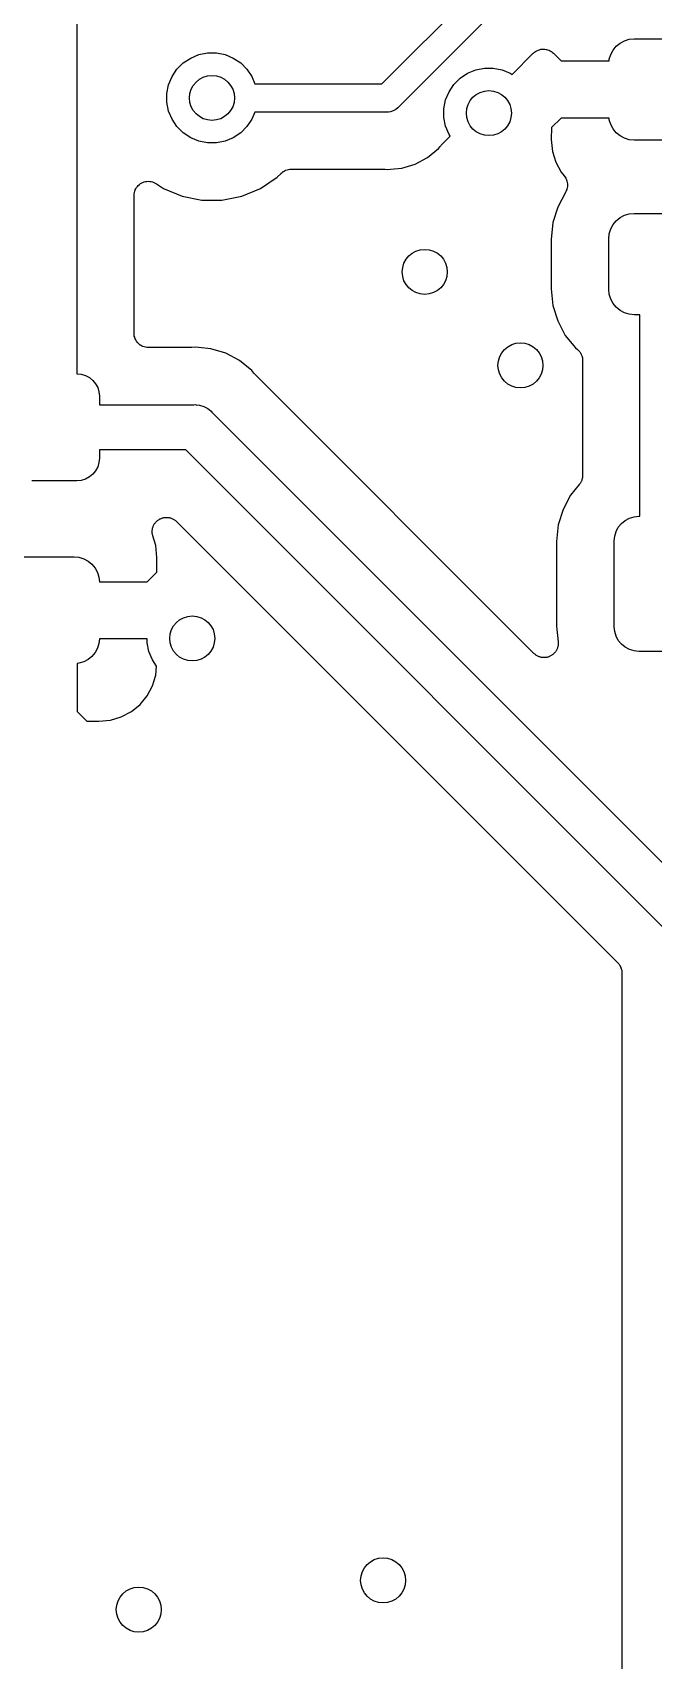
# Model space of a CAD drawing. Extents: x 103 to 213, y -152 to -90.
# Drawn here: x 145.71 to 151.22, y -123.75 to -109.29 of the extents above; entities that cross this region are included whole.
import ezdxf

# ---------------------------------------------------------------- set-up
doc = ezdxf.new("R2010")
doc.units = 0
doc.layers.add('BLACK', color=7, linetype='CONTINUOUS')

msp = doc.modelspace()

# ---------------------------------------------------------------- linework, layer by layer
at = {"layer": 'BLACK', "linetype": 'CONTINUOUS'}
for p, q in [((146.1, -95.2078), (146.1, -112.325)), ((148.81, -109.75), (150.019, -108.541)), ((150.164, -108.75), (148.955, -109.959)), ((150.863, -109.45), (150.891, -109.416)), ((150.891, -109.416), (150.925, -109.388)), ((150.925, -109.388), (150.964, -109.367)), ((150.964, -109.367), (151.006, -109.354)), ((151.006, -109.354), (151.05, -109.35)), ((151.05, -109.35), (151.55, -109.35)), ((146.989, -109.62), (147.045, -109.564)), ((147.045, -109.564), (147.111, -109.521)), ((147.111, -109.521), (147.183, -109.49)), ((147.183, -109.49), (147.261, -109.475)), ((147.261, -109.475), (147.339, -109.475)), ((147.339, -109.475), (147.417, -109.49)), ((147.417, -109.49), (147.489, -109.521)), ((147.489, -109.521), (147.555, -109.564)), ((147.555, -109.564), (147.611, -109.62)), ((149.966, -109.666), (150.154, -109.478)), ((150.154, -109.478), (150.155, -109.478)), ((150.155, -109.477), (150.165, -109.47)), ((150.155, -109.478), (150.155, -109.477)), ((150.155, -109.478), (150.155, -109.478)), ((150.155, -109.478), (150.155, -109.478)), ((150.165, -109.47), (150.174, -109.462)), ((150.174, -109.462), (150.174, -109.462)), ((150.174, -109.462), (150.175, -109.462)), ((150.175, -109.462), (150.185, -109.456)), ((150.185, -109.456), (150.196, -109.45)), ((150.196, -109.45), (150.196, -109.45)), ((150.196, -109.45), (150.197, -109.45)), ((150.197, -109.45), (150.208, -109.447)), ((150.208, -109.447), (150.22, -109.443)), ((150.22, -109.443), (150.232, -109.442)), ((150.22, -109.443), (150.22, -109.443)), ((150.22, -109.443), (150.22, -109.443)), ((150.232, -109.442), (150.244, -109.441)), ((150.244, -109.441), (150.245, -109.441)), ((150.245, -109.441), (150.245, -109.441)), ((150.245, -109.441), (150.257, -109.442)), ((150.257, -109.442), (150.269, -109.444)), ((150.269, -109.444), (150.269, -109.444)), ((150.269, -109.444), (150.27, -109.444)), ((150.27, -109.444), (150.281, -109.447)), ((150.281, -109.447), (150.293, -109.451)), ((150.293, -109.451), (150.293, -109.451)), ((150.293, -109.451), (150.293, -109.451)), ((150.293, -109.451), (150.304, -109.457)), ((150.304, -109.457), (150.314, -109.462)), ((150.314, -109.462), (150.315, -109.463)), ((150.315, -109.463), (150.315, -109.463)), ((150.315, -109.463), (150.324, -109.471)), ((150.324, -109.471), (150.334, -109.478)), ((150.334, -109.478), (150.401, -109.546)), ((150.401, -109.546), (150.828, -109.546)), ((150.828, -109.546), (150.829, -109.531)), ((150.829, -109.531), (150.842, -109.489)), ((150.842, -109.489), (150.863, -109.45)), ((146.915, -109.758), (146.946, -109.686)), ((146.946, -109.686), (146.989, -109.62)), ((147.611, -109.62), (147.654, -109.686)), ((147.654, -109.686), (147.681, -109.75)), ((149.449, -109.755), (149.505, -109.699)), ((149.505, -109.699), (149.571, -109.656)), ((149.571, -109.656), (149.643, -109.625)), ((149.643, -109.625), (149.721, -109.61)), ((149.721, -109.61), (149.799, -109.61)), ((149.799, -109.61), (149.877, -109.625)), ((149.877, -109.625), (149.949, -109.656)), ((149.949, -109.656), (149.966, -109.666)), ((146.9, -109.836), (146.915, -109.758)), ((146.9, -109.914), (146.9, -109.836)), ((147.681, -109.75), (148.81, -109.75)), ((149.375, -109.893), (149.406, -109.821)), ((149.406, -109.821), (149.449, -109.755)), ((146.915, -109.992), (146.9, -109.914)), ((146.946, -110.064), (146.915, -109.992)), ((147.681, -110), (147.654, -110.064)), ((148.856, -110), (147.681, -110)), ((148.862, -110.001), (148.856, -110)), ((148.868, -110), (148.862, -110.001)), ((148.886, -109.998), (148.868, -110)), ((148.868, -110), (148.868, -110)), ((148.91, -109.991), (148.886, -109.998)), ((148.932, -109.979), (148.91, -109.991)), ((148.951, -109.964), (148.932, -109.979)), ((148.955, -109.959), (148.951, -109.964)), ((149.36, -109.971), (149.375, -109.893)), ((149.36, -110.049), (149.36, -109.971)), ((146.989, -110.13), (146.946, -110.064)), ((147.045, -110.186), (146.989, -110.13)), ((147.611, -110.13), (147.555, -110.186)), ((147.654, -110.064), (147.611, -110.13)), ((149.375, -110.127), (149.36, -110.049)), ((149.406, -110.199), (149.375, -110.127)), ((150.316, -110.139), (150.314, -110.245)), ((150.401, -110.054), (150.316, -110.139)), ((150.828, -110.054), (150.401, -110.054)), ((150.829, -110.069), (150.828, -110.054)), ((150.842, -110.111), (150.829, -110.069)), ((150.863, -110.15), (150.842, -110.111)), ((150.891, -110.184), (150.863, -110.15)), ((147.111, -110.229), (147.045, -110.186)), ((147.183, -110.26), (147.111, -110.229)), ((147.261, -110.275), (147.183, -110.26)), ((147.339, -110.275), (147.261, -110.275)), ((147.417, -110.26), (147.339, -110.275)), ((147.489, -110.229), (147.417, -110.26)), ((147.555, -110.186), (147.489, -110.229)), ((149.329, -110.304), (149.333, -110.3)), ((149.333, -110.3), (149.336, -110.296)), ((149.336, -110.296), (149.416, -110.216)), ((149.416, -110.216), (149.406, -110.199)), ((150.314, -110.245), (150.324, -110.35)), ((150.925, -110.212), (150.891, -110.184)), ((150.964, -110.233), (150.925, -110.212)), ((151.006, -110.246), (150.964, -110.233)), ((151.05, -110.25), (151.006, -110.246)), ((151.55, -110.25), (151.05, -110.25)), ((149.105, -110.463), (149.215, -110.404)), ((149.215, -110.404), (149.312, -110.325)), ((149.312, -110.325), (149.328, -110.305)), ((149.328, -110.305), (149.329, -110.304)), ((150.324, -110.35), (150.353, -110.445)), ((150.353, -110.445), (150.401, -110.534)), ((147.73, -110.68), (147.879, -110.58)), ((147.879, -110.58), (147.914, -110.545)), ((147.914, -110.545), (147.915, -110.544)), ((147.914, -110.545), (147.914, -110.545)), ((147.914, -110.545), (147.914, -110.545)), ((147.914, -110.545), (147.914, -110.545)), ((147.915, -110.544), (147.924, -110.537)), ((147.924, -110.537), (147.933, -110.529)), ((147.933, -110.529), (147.934, -110.529)), ((147.934, -110.529), (147.935, -110.528)), ((147.935, -110.528), (147.945, -110.523)), ((147.945, -110.523), (147.955, -110.518)), ((147.955, -110.518), (147.956, -110.517)), ((147.956, -110.517), (147.957, -110.517)), ((147.957, -110.517), (147.968, -110.514)), ((147.968, -110.514), (147.979, -110.51)), ((147.979, -110.51), (147.98, -110.51)), ((147.98, -110.51), (147.992, -110.509)), ((147.98, -110.51), (147.98, -110.51)), ((147.992, -110.509), (148.004, -110.508)), ((148.004, -110.508), (148.825, -110.508)), ((148.825, -110.508), (148.826, -110.508)), ((148.826, -110.508), (148.832, -110.509)), ((148.832, -110.509), (148.837, -110.509)), ((148.837, -110.509), (148.862, -110.511)), ((148.862, -110.511), (148.887, -110.509)), ((148.887, -110.509), (148.986, -110.499)), ((148.887, -110.509), (148.887, -110.509)), ((148.986, -110.499), (149.105, -110.463)), ((150.401, -110.534), (150.429, -110.568)), ((150.429, -110.568), (150.429, -110.569)), ((150.429, -110.569), (150.429, -110.569)), ((150.429, -110.569), (150.429, -110.569)), ((150.429, -110.569), (150.43, -110.569)), ((150.43, -110.569), (150.436, -110.579)), ((150.436, -110.579), (150.443, -110.589)), ((150.443, -110.589), (150.443, -110.59)), ((150.443, -110.59), (150.443, -110.59)), ((150.443, -110.59), (150.448, -110.601)), ((146.608, -110.74), (146.609, -110.728)), ((146.609, -110.728), (146.611, -110.716)), ((146.611, -110.716), (146.614, -110.704)), ((146.611, -110.716), (146.611, -110.716)), ((146.611, -110.716), (146.611, -110.716)), ((146.614, -110.704), (146.618, -110.693)), ((146.618, -110.692), (146.624, -110.682)), ((146.618, -110.693), (146.618, -110.692)), ((146.618, -110.692), (146.618, -110.692)), ((146.624, -110.682), (146.63, -110.671)), ((146.63, -110.671), (146.638, -110.661)), ((146.63, -110.671), (146.63, -110.671)), ((146.63, -110.671), (146.63, -110.671)), ((146.638, -110.661), (146.646, -110.652)), ((146.646, -110.652), (146.656, -110.644)), ((146.646, -110.652), (146.646, -110.652)), ((146.646, -110.652), (146.646, -110.652)), ((146.656, -110.644), (146.665, -110.636)), ((146.665, -110.636), (146.676, -110.63)), ((146.665, -110.636), (146.665, -110.636)), ((146.665, -110.636), (146.665, -110.636)), ((146.676, -110.63), (146.687, -110.625)), ((146.687, -110.625), (146.699, -110.621)), ((146.687, -110.625), (146.687, -110.625)), ((146.687, -110.625), (146.687, -110.625)), ((146.699, -110.621), (146.711, -110.618)), ((146.711, -110.618), (146.723, -110.616)), ((146.711, -110.618), (146.711, -110.618)), ((146.711, -110.618), (146.711, -110.618)), ((146.723, -110.616), (146.735, -110.615)), ((146.735, -110.615), (146.736, -110.615)), ((146.736, -110.615), (146.736, -110.615)), ((146.736, -110.615), (146.748, -110.617)), ((146.748, -110.617), (146.76, -110.618)), ((146.76, -110.618), (146.76, -110.618)), ((146.76, -110.618), (146.761, -110.618)), ((146.761, -110.618), (146.772, -110.621)), ((146.772, -110.621), (146.784, -110.625)), ((146.784, -110.625), (146.784, -110.625)), ((146.784, -110.625), (146.784, -110.625)), ((146.784, -110.625), (146.795, -110.631)), ((146.795, -110.631), (146.806, -110.637)), ((146.806, -110.637), (146.87, -110.68)), ((146.87, -110.68), (147.035, -110.748)), ((147.565, -110.748), (147.73, -110.68)), ((150.443, -110.709), (150.371, -110.844)), ((150.447, -110.698), (150.443, -110.709)), ((150.452, -110.687), (150.447, -110.698)), ((150.448, -110.601), (150.452, -110.612)), ((150.452, -110.612), (150.452, -110.613)), ((150.452, -110.613), (150.453, -110.613)), ((150.455, -110.674), (150.452, -110.686)), ((150.452, -110.686), (150.452, -110.686)), ((150.452, -110.686), (150.452, -110.687)), ((150.453, -110.613), (150.455, -110.625)), ((150.455, -110.625), (150.457, -110.637)), ((150.457, -110.662), (150.455, -110.674)), ((150.457, -110.637), (150.457, -110.637)), ((150.457, -110.637), (150.457, -110.638)), ((150.457, -110.638), (150.457, -110.649)), ((150.457, -110.649), (150.457, -110.661)), ((150.457, -110.661), (150.457, -110.662)), ((150.457, -110.662), (150.457, -110.662)), ((146.608, -110.741), (146.608, -110.74)), ((146.608, -110.742), (146.608, -110.741)), ((146.608, -110.741), (146.608, -110.741)), ((146.608, -110.741), (146.608, -110.741)), ((146.608, -111.965), (146.608, -110.742)), ((147.035, -110.748), (147.211, -110.783)), ((147.211, -110.783), (147.389, -110.783)), ((147.389, -110.783), (147.565, -110.748)), ((150.371, -110.844), (150.329, -110.982)), ((150.329, -110.982), (150.314, -111.131)), ((150.842, -111.039), (150.863, -111)), ((150.863, -111), (150.891, -110.966)), ((150.891, -110.966), (150.925, -110.938)), ((150.925, -110.938), (150.964, -110.917)), ((150.964, -110.917), (151.006, -110.904)), ((151.006, -110.904), (151.05, -110.9)), ((151.05, -110.9), (151.55, -110.9)), ((150.314, -111.131), (150.314, -111.569)), ((150.825, -111.125), (150.829, -111.081)), ((150.825, -111.575), (150.825, -111.125)), ((150.829, -111.081), (150.842, -111.039)), ((150.314, -111.569), (150.329, -111.718)), ((150.829, -111.619), (150.825, -111.575)), ((150.329, -111.718), (150.371, -111.856)), ((150.842, -111.661), (150.829, -111.619)), ((150.863, -111.7), (150.842, -111.661)), ((150.891, -111.734), (150.863, -111.7)), ((150.925, -111.762), (150.891, -111.734)), ((150.371, -111.856), (150.438, -111.984)), ((150.964, -111.783), (150.925, -111.762)), ((151.006, -111.796), (150.964, -111.783)), ((151.05, -111.8), (151.006, -111.796)), ((151.1, -111.8), (151.05, -111.8)), ((151.1, -113.59), (151.1, -111.8)), ((146.609, -111.977), (146.608, -111.965)), ((146.61, -111.989), (146.609, -111.977)), ((146.61, -111.99), (146.61, -111.989)), ((146.61, -111.989), (146.61, -111.989)), ((146.614, -112.001), (146.61, -111.99)), ((146.617, -112.013), (146.614, -112.001)), ((146.618, -112.013), (146.617, -112.013)), ((146.617, -112.013), (146.617, -112.013)), ((146.623, -112.024), (146.618, -112.013)), ((146.629, -112.035), (146.623, -112.024)), ((146.637, -112.045), (146.629, -112.035)), ((146.629, -112.035), (146.629, -112.035)), ((146.629, -112.035), (146.629, -112.035)), ((150.438, -111.984), (150.53, -112.095)), ((146.644, -112.054), (146.637, -112.045)), ((146.645, -112.054), (146.644, -112.054)), ((146.654, -112.062), (146.645, -112.054)), ((146.645, -112.054), (146.645, -112.054)), ((146.663, -112.07), (146.654, -112.062)), ((146.664, -112.07), (146.663, -112.07)), ((146.675, -112.076), (146.664, -112.07)), ((146.664, -112.07), (146.664, -112.07)), ((146.685, -112.082), (146.675, -112.076)), ((146.686, -112.082), (146.685, -112.082)), ((146.685, -112.082), (146.685, -112.082)), ((146.697, -112.086), (146.686, -112.082)), ((146.709, -112.089), (146.697, -112.086)), ((146.721, -112.091), (146.709, -112.089)), ((146.709, -112.089), (146.709, -112.089)), ((146.709, -112.089), (146.709, -112.089)), ((146.733, -112.092), (146.721, -112.091)), ((146.734, -112.092), (146.733, -112.092)), ((146.735, -112.092), (146.734, -112.092)), ((146.734, -112.092), (146.734, -112.092)), ((146.734, -112.092), (146.734, -112.092)), ((147.109, -112.092), (146.735, -112.092)), ((147.114, -112.091), (147.109, -112.092)), ((147.12, -112.092), (147.114, -112.091)), ((147.121, -112.091), (147.12, -112.092)), ((147.15, -112.089), (147.121, -112.091)), ((147.179, -112.091), (147.15, -112.089)), ((147.289, -112.102), (147.179, -112.091)), ((147.179, -112.091), (147.179, -112.091)), ((147.422, -112.143), (147.289, -112.102)), ((147.545, -112.208), (147.422, -112.143)), ((150.53, -112.095), (150.546, -112.108)), ((150.546, -112.108), (150.547, -112.109)), ((150.547, -112.109), (150.551, -112.113)), ((150.551, -112.113), (150.555, -112.117)), ((150.555, -112.117), (150.559, -112.122)), ((150.559, -112.122), (150.564, -112.127)), ((150.564, -112.127), (150.567, -112.131)), ((150.567, -112.131), (150.571, -112.136)), ((150.571, -112.136), (150.574, -112.142)), ((150.574, -112.142), (150.578, -112.148)), ((150.578, -112.148), (150.58, -112.153)), ((150.58, -112.153), (150.582, -112.158)), ((150.582, -112.158), (150.584, -112.164)), ((150.584, -112.164), (150.587, -112.171)), ((150.587, -112.171), (150.588, -112.176)), ((150.588, -112.176), (150.59, -112.181)), ((150.59, -112.181), (150.59, -112.188)), ((146.1, -112.325), (146.139, -112.329)), ((147.653, -112.297), (147.545, -112.208)), ((147.671, -112.319), (147.653, -112.297)), ((147.675, -112.323), (147.671, -112.319)), ((147.678, -112.327), (147.675, -112.323)), ((147.68, -112.328), (147.678, -112.327)), ((150.59, -112.188), (150.592, -112.195)), ((150.592, -112.195), (150.591, -112.2)), ((150.591, -112.2), (150.592, -112.206)), ((150.592, -112.206), (150.592, -113.228)), ((146.139, -112.329), (146.177, -112.34)), ((146.177, -112.34), (146.211, -112.359)), ((146.211, -112.359), (146.241, -112.384)), ((146.241, -112.384), (146.266, -112.414)), ((146.266, -112.414), (146.285, -112.448)), ((146.285, -112.448), (146.296, -112.486)), ((150.159, -114.808), (147.68, -112.328)), ((146.296, -112.486), (146.3, -112.525)), ((146.3, -112.525), (146.3, -112.6)), ((146.3, -112.6), (147.14, -112.6)), ((147.14, -112.6), (147.15, -112.599)), ((147.15, -112.599), (147.16, -112.6)), ((147.16, -112.6), (147.16, -112.6)), ((147.16, -112.6), (147.189, -112.603)), ((147.189, -112.603), (147.227, -112.614)), ((147.227, -112.614), (147.262, -112.633)), ((147.262, -112.633), (147.292, -112.658)), ((147.292, -112.658), (147.298, -112.666)), ((147.298, -112.666), (151.65, -117.017)), ((147.067, -113), (146.3, -113)), ((146.3, -113), (146.3, -113.075)), ((151.45, -117.383), (147.067, -113)), ((146.266, -113.186), (146.241, -113.216)), ((146.285, -113.152), (146.266, -113.186)), ((146.296, -113.114), (146.285, -113.152)), ((146.3, -113.075), (146.296, -113.114)), ((146.1, -113.275), (145.7, -113.275)), ((146.139, -113.271), (146.1, -113.275)), ((146.177, -113.26), (146.139, -113.271)), ((146.211, -113.241), (146.177, -113.26)), ((146.241, -113.216), (146.211, -113.241)), ((150.563, -113.308), (150.485, -113.404)), ((150.566, -113.304), (150.563, -113.308)), ((150.57, -113.299), (150.566, -113.304)), ((150.573, -113.293), (150.57, -113.299)), ((150.577, -113.288), (150.573, -113.293)), ((150.579, -113.283), (150.577, -113.288)), ((150.582, -113.278), (150.579, -113.283)), ((150.584, -113.271), (150.582, -113.278)), ((150.586, -113.265), (150.584, -113.271)), ((150.588, -113.259), (150.586, -113.265)), ((150.589, -113.254), (150.588, -113.259)), ((150.59, -113.247), (150.589, -113.254)), ((150.591, -113.241), (150.59, -113.247)), ((150.592, -113.229), (150.591, -113.235)), ((150.591, -113.235), (150.591, -113.241)), ((150.592, -113.228), (150.592, -113.229)), ((150.485, -113.404), (150.418, -113.53)), ((146.812, -113.632), (146.816, -113.628)), ((146.816, -113.628), (146.821, -113.625)), ((146.821, -113.625), (146.826, -113.621)), ((146.826, -113.621), (146.832, -113.618)), ((146.832, -113.618), (146.837, -113.614)), ((146.837, -113.614), (146.842, -113.612)), ((146.842, -113.612), (146.848, -113.609)), ((146.848, -113.609), (146.854, -113.607)), ((146.854, -113.607), (146.86, -113.605)), ((146.86, -113.605), (146.866, -113.604)), ((146.866, -113.604), (146.872, -113.602)), ((146.872, -113.602), (146.878, -113.601)), ((146.878, -113.601), (146.884, -113.6)), ((146.884, -113.6), (146.89, -113.6)), ((146.89, -113.6), (146.896, -113.6)), ((146.896, -113.6), (146.903, -113.6)), ((146.903, -113.6), (146.909, -113.6)), ((146.909, -113.6), (146.915, -113.602)), ((146.915, -113.602), (146.921, -113.602)), ((146.921, -113.602), (146.927, -113.604)), ((146.927, -113.604), (146.933, -113.605)), ((146.933, -113.605), (146.939, -113.608)), ((146.939, -113.608), (146.945, -113.609)), ((146.945, -113.609), (146.95, -113.612)), ((146.95, -113.612), (146.956, -113.615)), ((146.956, -113.615), (146.961, -113.618)), ((146.961, -113.618), (146.966, -113.621)), ((146.966, -113.621), (146.971, -113.625)), ((146.971, -113.625), (146.977, -113.629)), ((150.418, -113.53), (150.376, -113.666)), ((150.937, -113.654), (150.97, -113.627)), ((150.97, -113.627), (151.008, -113.607)), ((151.008, -113.607), (151.049, -113.594)), ((151.049, -113.594), (151.091, -113.59)), ((151.091, -113.59), (151.1, -113.59)), ((146.769, -113.725), (146.77, -113.719)), ((146.769, -113.731), (146.769, -113.725)), ((146.769, -113.737), (146.769, -113.731)), ((146.77, -113.744), (146.769, -113.737)), ((146.77, -113.713), (146.771, -113.707)), ((146.77, -113.719), (146.77, -113.713)), ((146.771, -113.75), (146.77, -113.744)), ((146.771, -113.707), (146.772, -113.701)), ((146.773, -113.756), (146.771, -113.75)), ((146.772, -113.701), (146.773, -113.695)), ((146.773, -113.695), (146.775, -113.688)), ((146.774, -113.762), (146.773, -113.756)), ((146.774, -113.764), (146.774, -113.762)), ((146.801, -113.85), (146.774, -113.764)), ((146.775, -113.688), (146.777, -113.683)), ((146.777, -113.683), (146.779, -113.677)), ((146.779, -113.677), (146.782, -113.672)), ((146.782, -113.672), (146.784, -113.666)), ((146.784, -113.666), (146.788, -113.661)), ((146.788, -113.661), (146.791, -113.655)), ((146.791, -113.655), (146.795, -113.65)), ((146.795, -113.65), (146.798, -113.645)), ((146.798, -113.645), (146.803, -113.641)), ((146.803, -113.641), (146.807, -113.636)), ((146.807, -113.636), (146.812, -113.632)), ((146.977, -113.629), (146.981, -113.633)), ((146.981, -113.633), (146.986, -113.637)), ((146.986, -113.637), (150.905, -117.556)), ((150.376, -113.666), (150.361, -113.815)), ((150.873, -113.809), (150.877, -113.766)), ((150.877, -113.766), (150.889, -113.725)), ((150.889, -113.725), (150.909, -113.687)), ((150.909, -113.687), (150.937, -113.654)), ((146.811, -113.955), (146.801, -113.85)), ((150.361, -113.815), (150.361, -114.565)), ((150.873, -114.571), (150.873, -113.809)), ((145.625, -113.95), (146.075, -113.95)), ((146.075, -113.95), (146.119, -113.954)), ((146.119, -113.954), (146.161, -113.967)), ((146.161, -113.967), (146.2, -113.988)), ((146.2, -113.988), (146.234, -114.016)), ((146.234, -114.016), (146.262, -114.05)), ((146.262, -114.05), (146.283, -114.089)), ((146.809, -114.086), (146.811, -113.955)), ((146.283, -114.089), (146.296, -114.131)), ((146.296, -114.131), (146.3, -114.171)), ((146.3, -114.171), (146.724, -114.171)), ((146.724, -114.171), (146.809, -114.086)), ((150.361, -114.565), (150.375, -114.706)), ((150.877, -114.614), (150.873, -114.571)), ((150.889, -114.655), (150.877, -114.614)), ((146.283, -114.761), (146.262, -114.8)), ((146.296, -114.719), (146.283, -114.761)), ((146.3, -114.679), (146.296, -114.719)), ((146.724, -114.679), (146.3, -114.679)), ((146.725, -114.68), (146.724, -114.679)), ((146.725, -114.714), (146.725, -114.68)), ((146.74, -114.792), (146.725, -114.714)), ((150.357, -114.784), (150.354, -114.789)), ((150.36, -114.779), (150.357, -114.784)), ((150.363, -114.773), (150.36, -114.779)), ((150.366, -114.768), (150.363, -114.773)), ((150.368, -114.762), (150.366, -114.768)), ((150.37, -114.756), (150.368, -114.762)), ((150.371, -114.75), (150.37, -114.756)), ((150.373, -114.744), (150.371, -114.75)), ((150.374, -114.738), (150.373, -114.744)), ((150.375, -114.732), (150.374, -114.738)), ((150.375, -114.706), (150.375, -114.707)), ((150.375, -114.707), (150.375, -114.713)), ((150.375, -114.713), (150.376, -114.719)), ((150.376, -114.719), (150.375, -114.726)), ((150.375, -114.726), (150.375, -114.732)), ((150.909, -114.693), (150.889, -114.655)), ((150.937, -114.726), (150.909, -114.693)), ((150.97, -114.753), (150.937, -114.726)), ((151.008, -114.773), (150.97, -114.753)), ((151.049, -114.786), (151.008, -114.773)), ((146.119, -114.896), (146.104, -114.897)), ((146.104, -114.897), (146.104, -115.324)), ((146.161, -114.883), (146.119, -114.896)), ((146.2, -114.862), (146.161, -114.883)), ((146.234, -114.834), (146.2, -114.862)), ((146.262, -114.8), (146.234, -114.834)), ((146.771, -114.864), (146.74, -114.792)), ((146.808, -114.921), (146.771, -114.864)), ((146.801, -115), (146.808, -114.921)), ((150.164, -114.812), (150.159, -114.808)), ((150.168, -114.816), (150.164, -114.812)), ((150.173, -114.819), (150.168, -114.816)), ((150.178, -114.824), (150.173, -114.819)), ((150.184, -114.826), (150.178, -114.824)), ((150.189, -114.83), (150.184, -114.826)), ((150.194, -114.832), (150.189, -114.83)), ((150.2, -114.835), (150.194, -114.832)), ((150.206, -114.837), (150.2, -114.835)), ((150.211, -114.839), (150.206, -114.837)), ((150.218, -114.841), (150.211, -114.839)), ((150.224, -114.843), (150.218, -114.841)), ((150.23, -114.843), (150.224, -114.843)), ((150.236, -114.844), (150.23, -114.843)), ((150.242, -114.844), (150.236, -114.844)), ((150.248, -114.845), (150.242, -114.844)), ((150.254, -114.844), (150.248, -114.845)), ((150.26, -114.844), (150.254, -114.844)), ((150.267, -114.843), (150.26, -114.844)), ((150.273, -114.843), (150.267, -114.843)), ((150.279, -114.841), (150.273, -114.843)), ((150.285, -114.84), (150.279, -114.841)), ((150.291, -114.837), (150.285, -114.84)), ((150.297, -114.836), (150.291, -114.837)), ((150.302, -114.833), (150.297, -114.836)), ((150.308, -114.831), (150.302, -114.833)), ((150.313, -114.827), (150.308, -114.831)), ((150.319, -114.824), (150.313, -114.827)), ((150.323, -114.82), (150.319, -114.824)), ((150.329, -114.817), (150.323, -114.82)), ((150.333, -114.812), (150.329, -114.817)), ((150.338, -114.808), (150.333, -114.812)), ((150.342, -114.804), (150.338, -114.808)), ((150.346, -114.8), (150.342, -114.804)), ((150.35, -114.794), (150.346, -114.8)), ((150.354, -114.789), (150.35, -114.794)), ((151.091, -114.79), (151.049, -114.786)), ((151.529, -114.79), (151.091, -114.79)), ((146.772, -115.095), (146.801, -115)), ((146.661, -115.261), (146.724, -115.184)), ((146.724, -115.184), (146.772, -115.095)), ((146.104, -115.324), (146.189, -115.409)), ((146.495, -115.372), (146.584, -115.324)), ((146.584, -115.324), (146.661, -115.261)), ((146.189, -115.409), (146.295, -115.411)), ((146.295, -115.411), (146.4, -115.401)), ((146.4, -115.401), (146.495, -115.372)), ((150.905, -117.556), (150.905, -117.556)), ((150.905, -117.556), (150.905, -117.556)), ((150.905, -117.556), (150.905, -117.556)), ((150.905, -117.556), (150.906, -117.557)), ((150.906, -117.557), (150.913, -117.566)), ((150.913, -117.566), (150.921, -117.576)), ((150.921, -117.576), (150.921, -117.576)), ((150.921, -117.576), (150.922, -117.577)), ((150.922, -117.577), (150.927, -117.587)), ((150.927, -117.587), (150.932, -117.597)), ((150.932, -117.597), (150.933, -117.598)), ((150.933, -117.598), (150.933, -117.599)), ((150.933, -117.599), (150.936, -117.61)), ((150.936, -117.61), (150.94, -117.621)), ((150.94, -117.621), (150.94, -117.622)), ((150.94, -117.622), (150.94, -117.623)), ((150.94, -117.623), (150.941, -117.634)), ((150.941, -117.634), (150.942, -117.646)), ((150.942, -117.646), (150.942, -120.829)), ((150.942, -120.829), (150.942, -120.829)), ((150.942, -120.829), (150.942, -126.579))]:
    msp.add_line(p, q, dxfattribs=at)
at = {"layer": 'BLACK'}
for centre in [(147.3, -109.875), (149.76, -110.01), (149.19, -111.42), (150.04, -112.25), (147.125, -114.675), (148.82, -123.04), (146.65, -123.3)]:
    msp.add_circle(centre, 0.2, dxfattribs=at)

doc.saveas('drawing.dxf')
